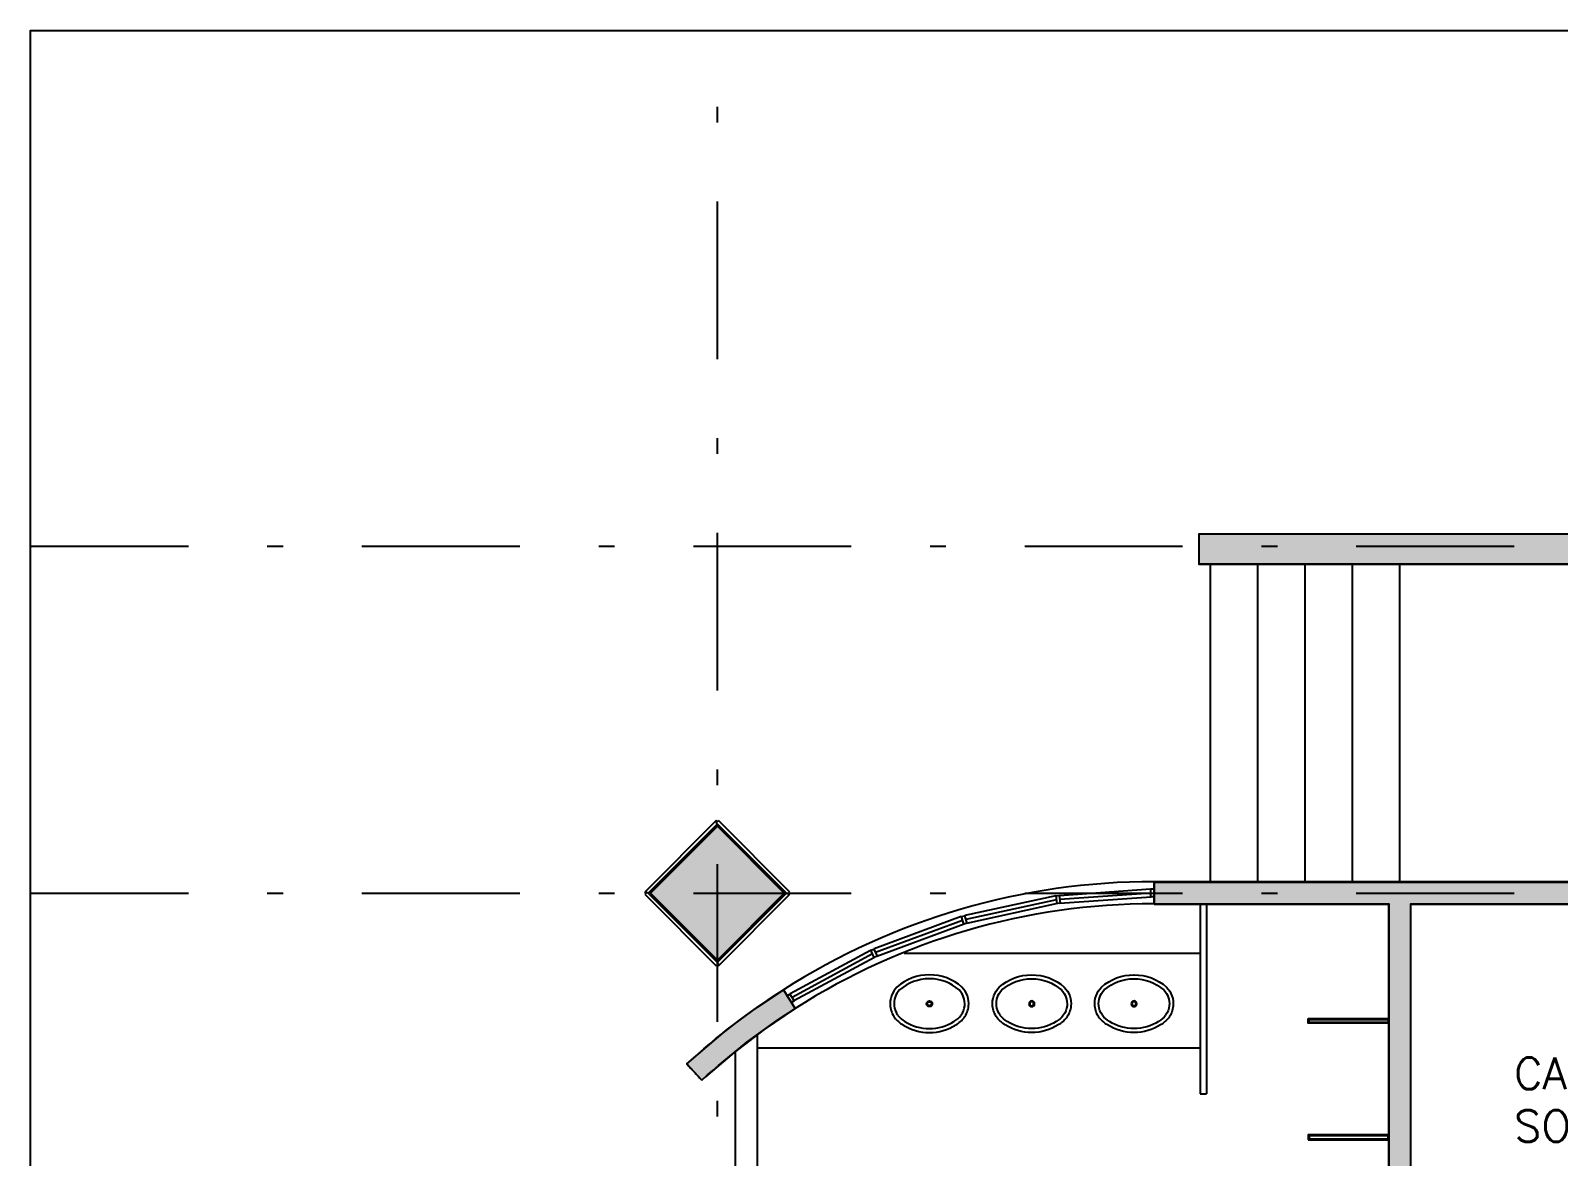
# Model space of a CAD drawing. Header units: millimetres. Extents: x 182 to 575, y -105 to 95.
# Drawn here: x 302.21 to 311.9, y 51.36 to 58.49 of the extents above; entities that cross this region are included whole.
import ezdxf

# ---------------------------------------------------------------- set-up
doc = ezdxf.new("R2010")
doc.units = ezdxf.units.MM
doc.header["$MEASUREMENT"] = 0
doc.linetypes.add('DASHDOT', pattern=[1, 0.5, -0.25, 0, -0.25])
for name, color, linetype in [('ALV_2', 2, 'Continuous'), ('base', 253, 'Continuous'), ('EIXOS', 31, 'DASHDOT'), ('LAY_2', 2, 'Continuous'), ('SAN', 1, 'Continuous'), ('SANFINAL', 7, 'Continuous'), ('XR_BL2_AND_MON-REV15$0$MARMORE', 7, 'Continuous')]:
    doc.layers.add(name, color=color, linetype=linetype)
doc.styles.get("Standard").update_dxf_attribs({"font": 'romans.shx'})

# ---------------------------------------------------------------- blocks, each defined once
blk = doc.blocks.new('XR_BL2_AND_MON-REV15$0$P50X50')
at = {"layer": 'base'}
blk.add_hatch(color=256, dxfattribs=at).paths.add_polyline_path([(0, -0.4243), (0.4243, 0), (0, 0.4243), (-0.4243, 0)])
at = {"layer": 'base', "linetype": 'ByBlock'}
blk.add_lwpolyline([(0, -0.4243), (0.4243, 0), (0, 0.4243), (-0.4243, 0)], close=True, dxfattribs=at)
blk = doc.blocks.new('XR_BL2_AND_MON-REV15$0$PILAR 60X60_45')
at = {"layer": 'base'}
blk.add_blockref('XR_BL2_AND_MON-REV15$0$P50X50', (0, 0), dxfattribs=at)
blk = doc.blocks.new('XR_BL2_AND_MON-REV15$0$P_M')
at = {"layer": 'XR_BL2_AND_MON-REV15$0$MARMORE'}
for p, q in [((-0.0071, 0.0354), (-0.4596, -0.4172)), ((0.0071, 0.0212), (-0.4455, -0.4313)), ((0.0071, 0.0212), (-0.0071, 0.0354)), ((0, 0.0283), (0.0071, 0.0354)), ((0.4384, -0.4243), (0, 0.0141)), ((-0.4525, -0.4243), (-0.4596, -0.4172)), ((-0.4525, -0.4243), (-0.4596, -0.4313)), ((-0.4596, -0.4313), (-0.0071, -0.8839)), ((-0.4525, -0.4243), (-0.4455, -0.4313)), ((-0.4384, -0.4243), (0, -0.8627)), ((-0.0071, -0.8697), (0.4455, -0.4172)), ((0.4455, -0.4172), (0.4596, -0.4313)), ((0.4525, -0.4243), (0.4596, -0.4172)), ((-0.0071, -0.8697), (0.0071, -0.8839)), ((0, -0.8768), (-0.0071, -0.8839))]:
    blk.add_line(p, q, dxfattribs=at)
for points in [[(0.4596, -0.4172), (0.0071, 0.0354)], [(0.0071, -0.8839), (0.4596, -0.4313)]]:
    blk.add_lwpolyline(points, dxfattribs=at)
blk = doc.blocks.new('Cuba01_pl')
at = {"layer": 'SAN'}
for radius in [0.018, 0.013]:
    blk.add_circle((0, 0), radius, dxfattribs=at)
at = {"layer": 'SANFINAL'}
for centre, radius, start, end in [((-0.0706, -0.0303), 0.1909, 120.72503, 141.48411), ((-0.0706, -0.0303), 0.1659, 120.57547, 141.25329), ((-0.0022, -0.1243), 0.3068, 89.5504, 122.73751), ((-0.0022, -0.1243), 0.2818, 89.5504, 122.82801), ((0.0022, -0.1243), 0.3068, 57.26249, 90.4496), ((0.0022, -0.1243), 0.2818, 57.17199, 90.4496), ((0.0706, -0.0303), 0.1659, 38.74671, 59.42453), ((0.0706, -0.0303), 0.1909, 38.51589, 59.27497), ((-0.0974, 0.0005), 0.1517, 174.45244, 224.38195), ((-0.0906, -0.0037), 0.1589, 144.52318, 173.17666), ((-0.0974, 0.0005), 0.1267, 174.57802, 224.00207), ((-0.0906, -0.0037), 0.1339, 144.80474, 173.05731), ((0.0974, 0.0005), 0.1267, 315.99793, 5.42198), ((0.0906, -0.0037), 0.1339, 6.94269, 35.19526), ((0.0974, 0.0005), 0.1517, 315.61805, 5.54756), ((0.0906, -0.0037), 0.1589, 6.82334, 35.47682), ((-0.0024, 0.1229), 0.2809, 228.50405, 270.48382), ((0.0024, 0.1229), 0.2809, 269.51618, 311.49595), ((-0.0024, 0.1229), 0.3059, 228.32438, 270.48382), ((0.0024, 0.1229), 0.3059, 269.51618, 311.67562)]:
    blk.add_arc(centre, radius, start, end, dxfattribs=at)

msp = doc.modelspace()

# ---------------------------------------------------------------- hatches: boundary and pattern name
at = {"layer": 'base'}
for points in [[(312.7463, 55.1114), (312.7463, 55.0614), (312.8863, 55.0614), (312.8863, 55.3014), (309.6163, 55.3014), (309.6163, 55.1114)], [(307.7613, 48.7989), (307.7613, 50.5458), (307.5913, 50.5458), (307.5913, 50.4558), (307.6213, 50.4558), (307.6213, 47.0021), (307.5913, 47.0021), (307.5913, 46.9121), (307.7613, 46.9121), (307.7613, 48.6589), (310.821, 48.6589), (310.821, 44.4989), (309.3334, 44.4989), (309.3334, 44.3589), (311.011, 44.3589), (311.011, 44.4989), (310.961, 44.4989), (310.961, 46.2607), (312.7213, 46.2607), (312.7213, 44.7582), (312.8163, 44.8532), (312.9113, 44.7582), (312.9113, 49.0389), (311.811, 49.0389), (311.811, 48.8989), (312.7213, 48.8989), (312.7213, 46.4007), (310.961, 46.4007), (310.961, 48.8989), (311.011, 48.8989), (311.011, 49.0389), (310.961, 49.0389), (310.961, 52.9589), (312.4621, 52.9589), (312.3921, 53.0289), (312.4621, 53.0989), (309.3334, 53.0989), (309.3334, 52.9589), (310.821, 52.9589), (310.821, 48.7989)], [(306.4683, 51.8408), (306.3734, 51.9438), (306.6317, 52.1637), (306.8228, 52.3057), (306.985, 52.4143), (307.0602, 52.2962), (306.863, 52.1626), (306.6722, 52.0169), (306.4919, 51.8624)]]:
    msp.add_hatch(color=256, dxfattribs=at).paths.add_polyline_path(points)

# ---------------------------------------------------------------- linework, layer by layer
at = {"layer": 'ALV_2'}
msp.add_line((310.8913, 53.1014, 195.166), (310.8913, 55.1114, 195.166), dxfattribs=at)
at = {"layer": 'base'}
for p, q in [((309.6163, 55.3014, 195.166), (309.6163, 55.1114, 195.166)), ((312.8863, 55.3014, 195.166), (309.6163, 55.3014, 195.166)), ((312.7463, 55.1114, 195.166), (309.6163, 55.1114, 195.166)), ((309.6913, 53.0964), (309.6913, 55.1114)), ((309.9913, 53.0964), (309.9913, 55.1114)), ((310.2913, 53.0964), (310.2913, 55.1114)), ((310.5913, 53.1014, 195.166), (310.5913, 55.1114, 195.166)), ((310.5913, 53.0964), (310.5913, 55.1114)), ((310.5913, 53.1014, 195.166), (310.5913, 55.1114, 195.166)), ((310.8913, 53.1014, 195.166), (310.8913, 55.1114, 195.166)), ((310.8913, 53.0964), (310.8913, 55.1114)), ((308.7337, 53.0123, 195.201), (309.3117, 53.0532, 191.9406)), ((309.3334, 53.0989, 195.166), (312.4621, 53.0989, 195.166)), ((309.3334, 52.9589, 292.7495), (309.3334, 53.0989, 292.7495)), ((309.3334, 53.0964, 195.166), (312.4621, 53.0964, 195.166)), ((308.7104, 53.0091, 195.201), (308.1345, 52.8838, 195.2193)), ((308.7157, 52.9846, 195.201), (308.1399, 52.8593, 195.2193)), ((308.721, 52.9602, 195.201), (308.1452, 52.8349, 195.2193)), ((308.7355, 52.9874, 195.201), (309.3134, 53.0282, 191.9406)), ((308.7373, 52.9624, 195.201), (309.3152, 53.0033, 191.9406)), ((309.3334, 52.9589, 195.166), (310.821, 52.9589, 195.166)), ((309.3334, 52.9564, 195.166), (310.821, 52.9564, 195.166)), ((310.821, 48.7964, 195.166), (310.821, 52.9564, 195.166)), ((310.961, 49.0364, 195.166), (310.961, 52.9564, 195.166)), ((310.961, 52.9564, 195.166), (312.4621, 52.9564, 195.166)), ((308.1119, 52.8774, 195.2193), (307.5592, 52.6728, 195.2193)), ((309.6263, 52.9539, 23.7364), (309.6263, 51.7539, 23.7364)), ((309.6663, 52.9539, 23.7364), (309.6663, 51.7539, 23.7364)), ((308.1206, 52.8539, 195.2193), (307.5679, 52.6493, 195.2193)), ((308.1293, 52.8305, 195.2193), (307.5765, 52.6259, 195.2193)), ((307.5377, 52.6633, 195.2193), (307.0277, 52.3879, 195.2193)), ((307.5496, 52.6413, 195.2193), (307.0396, 52.3659, 195.2193)), ((307.5614, 52.6193, 195.2193), (307.0514, 52.3439, 195.2193)), ((307.7495, 52.6458, 197.502), (309.6263, 52.6458, 197.502)), ((307.0602, 52.2962, 195.166), (306.985, 52.4143, 195.2726)), ((306.8213, 50.4558, 195.166), (306.8213, 52.1322, 195.166)), ((306.6813, 50.4558, 195.166), (306.6813, 52.0243, 195.166)), ((306.8213, 52.0458, 197.502), (309.6263, 52.0458, 197.502)), ((309.6263, 51.7539, 23.7364), (309.6663, 51.7539, 23.7364))]:
    msp.add_line(p, q, dxfattribs=at)
for points in [[(348.7305, 41.7102), (302.2147, 41.7102), (302.2147, 58.4931), (348.7305, 58.4931)], [(312.7463, 55.1114), (312.7463, 55.0614), (312.8863, 55.0614), (312.8863, 55.3014), (309.6163, 55.3014), (309.6163, 55.1114)], [(309.3334, 53.0039), (309.3134, 53.0039), (309.3134, 53.0539), (309.3334, 53.0539)], [(309.3334, 53.0039), (309.3134, 53.0039), (309.3134, 53.0539), (309.3334, 53.0539)], [(308.7389, 52.9626), (308.7191, 52.9599), (308.7123, 53.0094), (308.7321, 53.0121)], [(308.1466, 52.8353), (308.1274, 52.8298), (308.1139, 52.878), (308.1331, 52.8834)], [(307.578, 52.6265), (307.5597, 52.6184), (307.5395, 52.6641), (307.5578, 52.6722)], [(306.4683, 51.8408), (306.3734, 51.9438), (306.6317, 52.1637), (306.8228, 52.3057), (306.985, 52.4143), (307.0602, 52.2962), (306.863, 52.1626), (306.6722, 52.0169), (306.4919, 51.8624)], [(307.0528, 52.3446), (307.0358, 52.3341), (307.0094, 52.3765), (307.0263, 52.3871)], [(307.0528, 52.3446), (307.0358, 52.3341), (307.0094, 52.3765), (307.0263, 52.3871)], [(310.311, 52.2314), (310.821, 52.2314), (310.821, 52.2014), (310.311, 52.2014)], [(310.316, 52.2264), (310.816, 52.2264), (310.816, 52.2064), (310.316, 52.2064)], [(310.311, 51.4639), (310.821, 51.4639), (310.821, 51.4939), (310.311, 51.4939)], [(310.316, 51.4689), (310.816, 51.4689), (310.816, 51.4889), (310.316, 51.4889)]]:
    msp.add_lwpolyline(points, close=True, dxfattribs=at)
for points in [[(312.4621, 53.0989), (309.3334, 53.0989), (309.3334, 52.9589), (310.821, 52.9589), (310.821, 48.7989), (307.7613, 48.7989), (307.7613, 50.5458), (307.5913, 50.5458), (307.5913, 50.4558), (307.6213, 50.4558), (307.6213, 47.0021), (307.5913, 47.0021), (307.5913, 46.9121), (307.7613, 46.9121), (307.7613, 48.6589), (310.821, 48.6589), (310.821, 44.4989), (309.3334, 44.4989), (309.3334, 44.3589), (311.011, 44.3589), (311.011, 44.4989), (310.961, 44.4989), (310.961, 46.2607), (312.7213, 46.2607)], [(312.7213, 46.4007), (310.961, 46.4007), (310.961, 48.8989), (311.011, 48.8989), (311.011, 49.0389), (310.961, 49.0389), (310.961, 52.9589), (312.4621, 52.9589)]]:
    msp.add_lwpolyline(points, dxfattribs=at)
for points in [[(306.3734, 51.9438, -0.04423), (306.985, 52.4143, -0.03068)], [(306.4683, 51.8408, -0.04426), (307.0602, 52.2962, -0.030651)]]:
    msp.add_lwpolyline(points, format="xyb", dxfattribs=at)
for centre, radius, start, end in [((309.3308, 48.7376), 4.3614, 89.96551, 122.53795), ((309.3335, 48.7283), 4.2306, 90.00102, 122.50351), ((321.9619, 66.2009), 21.125, 222.446, 222.82572)]:
    msp.add_arc(centre, radius, start, end, dxfattribs=at)
at = {"layer": 'EIXOS', "linetype": 'DASHDOT', "ltscale": 2}
for p, q in [((306.5663, 41.7102), (306.5663, 58.4931)), ((302.2147, 55.2264), (348.7305, 55.2264)), ((302.2147, 53.0264), (348.7305, 53.0264))]:
    msp.add_line(p, q, dxfattribs=at)

# ---------------------------------------------------------------- block references
at = {"layer": 'base'}
for name, p, rotation in [('XR_BL2_AND_MON-REV15$0$P_M', (306.1421, 53.0264), 89.99999999999999), ('Cuba01_pl', (307.91, 52.3256, 197.502), 180)]:
    msp.add_blockref(name, p, dxfattribs=dict(at, rotation=rotation))
at = {"layer": 'base', "xscale": -1}
for name, p, rotation in [('XR_BL2_AND_MON-REV15$0$PILAR 60X60_45', (306.5663, 53.0264), 90), ('Cuba01_pl', (308.5584, 52.3256, 197.502), 180), ('Cuba01_pl', (309.2064, 52.3256, 197.502), 180)]:
    msp.add_blockref(name, p, dxfattribs=dict(at, rotation=rotation))

# ---------------------------------------------------------------- texts
at = {"layer": 'LAY_2', "insert": (311.6157, 51.984, 195.166), "char_height": 0.2, "attachment_point": 1}
msp.add_mtext_dynamic_manual_height_columns('CABINE SOM', width=1.519983, gutter_width=1, heights=[0], dxfattribs=at)

doc.saveas('drawing.dxf')
